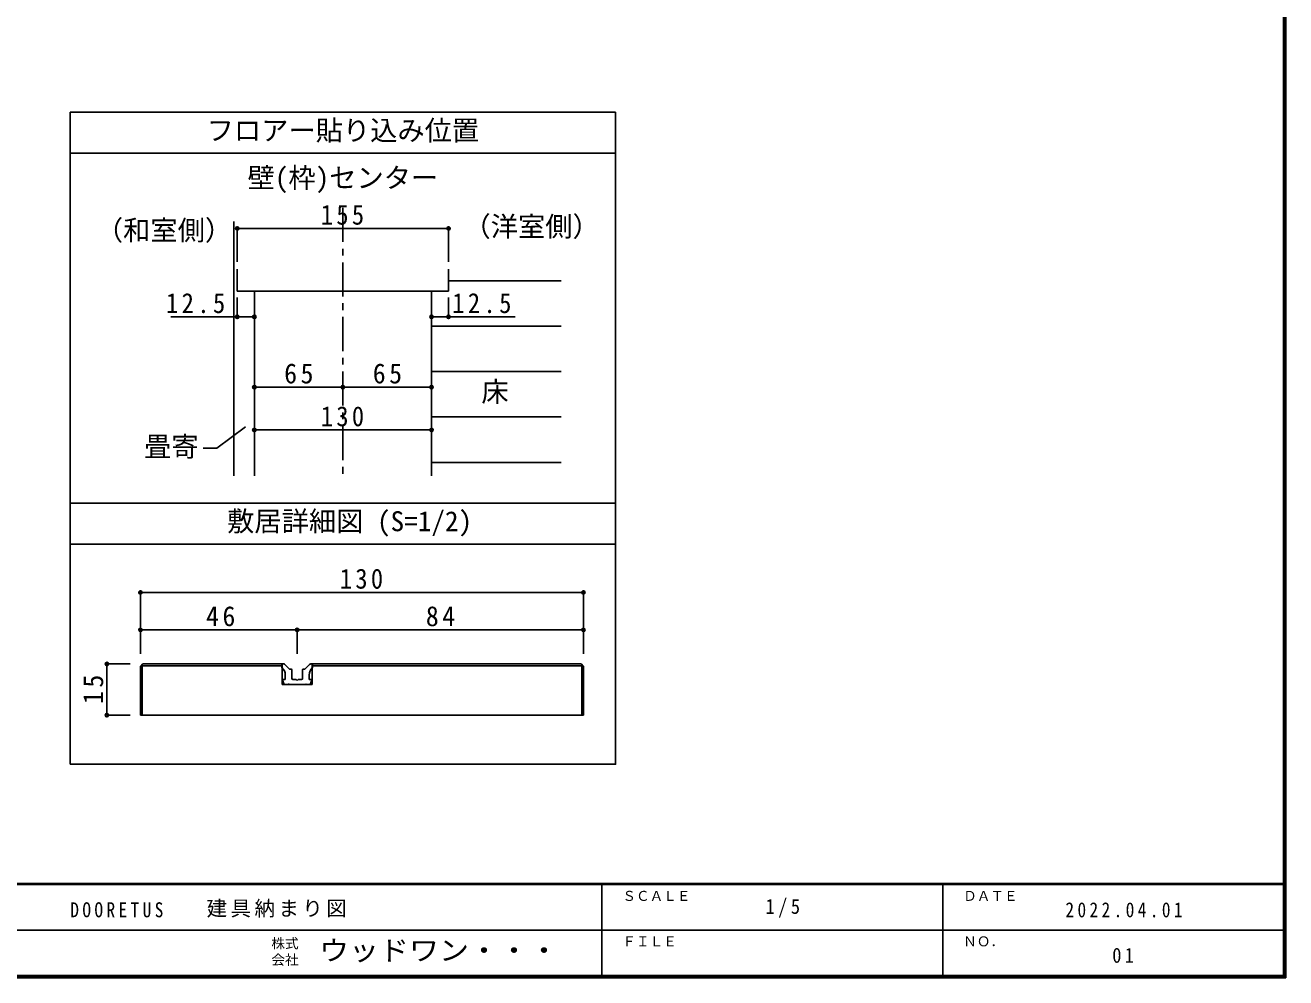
# Model space of a CAD drawing. Units: millimetres at full size, sheet at 1:5, with parts at other scales. Extents: x -973 to 977, y -701 to 696.
# Drawn here: x 52 to 977, y -701 to -2 of the extents above; entities that cross this region are included whole.
import ezdxf
from ezdxf.enums import TextEntityAlignment as Align

# ---------------------------------------------------------------- set-up
doc = ezdxf.new("R2010")
doc.units = ezdxf.units.MM
doc.header["$LTSCALE"] = 5
doc.header["$PDMODE"] = 32
doc.header["$PDSIZE"] = 2.5
doc.linetypes.add('CHAIN1', pattern=[8, 5, -1, 1, -1])
for name, color, linetype in [('0-1_通り芯', 4, 'CHAIN1'), ('0-3_仕上げ', 2, 'Continuous'), ('0-4_枠', 3, 'Continuous'), ('0-A_文字', 7, 'Continuous'), ('0-B_寸法', 7, 'Continuous'), ('1-4_枠', 3, 'Continuous'), ('1-7_金物', 7, 'Continuous'), ('1-B_寸法', 7, 'Continuous'), ('F-1_枠', 6, 'Continuous'), ('F-A_文字', 7, 'Continuous')]:
    doc.layers.add(name, color=color, linetype=linetype)
doc.styles.add('ＭＳ ゴシック', font='')
doc.styles.get('ＭＳ ゴシック').set_extended_font_data('MS Gothic')

msp = doc.modelspace()

# ---------------------------------------------------------------- linework, layer by layer
at = {"layer": '0-1_通り芯'}
msp.add_line((284.986, -136.339), (284.986, -332.846), dxfattribs=at)
at = {"layer": '0-3_仕上げ'}
msp.add_line((204.986, -146.339), (204.986, -332.822), dxfattribs=at)
at = {"layer": '0-3_仕上げ', "color": 4}
for p, q in [((362.486, -189.778), (444.986, -189.778)), ((349.986, -223.079), (444.986, -223.079)), ((349.986, -256.381), (444.986, -256.381)), ((349.986, -289.682), (444.986, -289.682)), ((349.986, -322.984), (444.986, -322.984))]:
    msp.add_line(p, q, dxfattribs=at)
at = {"layer": '0-4_枠'}
for p, q in [((207.486, -197.489), (207.486, -181.274)), ((362.486, -181.274), (362.486, -197.489)), ((362.486, -197.489), (207.486, -197.489)), ((219.986, -197.489), (219.986, -332.822)), ((349.986, -197.489), (349.986, -332.822))]:
    msp.add_line(p, q, dxfattribs=at)
at = {"layer": '0-A_文字', "color": 3}
for p, q in [((84.986, -544.339), (84.986, -66.339)), ((484.986, -66.339), (84.986, -66.339)), ((484.986, -96.339), (84.986, -96.339)), ((484.986, -352.846), (84.986, -352.846)), ((451.987, -352.864), (84.986, -352.864)), ((84.986, -382.864), (484.986, -382.864))]:
    msp.add_line(p, q, dxfattribs=at)
at = {"layer": '0-A_文字'}
for p in [(213.486, -296.83), (182.562, -312.64)]:
    msp.add_line(p, (192.407, -312.64), dxfattribs=at)
at = {"layer": '0-A_文字', "color": 3}
msp.add_lwpolyline([(484.986, -66.339), (484.986, -544.339), (84.986, -544.339)], dxfattribs=at)
at = {"layer": '0-B_寸法', "color": 4}
for p, q in [((362.486, -151.44), (207.486, -151.44)), ((207.486, -151.44), (207.486, -175.904)), ((362.486, -151.44), (362.486, -175.904)), ((207.486, -216.257), (207.486, -202.192)), ((219.986, -216.257), (219.986, -202.192)), ((349.986, -216.257), (349.986, -202.192)), ((362.486, -216.257), (362.486, -202.192)), ((158.659, -216.257), (219.986, -216.257)), ((411.314, -216.257), (349.986, -216.257)), ((219.986, -267.844), (284.986, -267.844)), ((284.986, -267.844), (349.986, -267.844)), ((219.986, -299.229), (349.986, -299.229))]:
    msp.add_line(p, q, dxfattribs=at)
at = {"layer": '0-B_寸法'}
for p in [(207.486, -151.44), (362.486, -151.44), (207.486, -216.257), (219.986, -216.257), (349.986, -216.257), (362.486, -216.257), (219.986, -267.844), (284.986, -267.844), (349.986, -267.844), (219.986, -299.229), (349.986, -299.229)]:
    msp.add_point(p, dxfattribs=at)
at = {"layer": '1-4_枠'}
for p, q in [((138.193, -470.792), (136.426, -472.56)), ((138.193, -470.792), (240.426, -470.792)), ((240.426, -485.792), (240.426, -470.792)), ((262.426, -485.792), (262.426, -470.792)), ((459.658, -470.792), (262.426, -470.792)), ((461.426, -472.56), (459.658, -470.792)), ((136.426, -472.56), (136.426, -508.292)), ((137.676, -508.292), (137.676, -472.042)), ((137.676, -472.042), (240.426, -472.042)), ((460.176, -472.042), (262.426, -472.042)), ((460.176, -508.292), (460.176, -472.042)), ((461.426, -472.56), (461.426, -508.292)), ((262.426, -485.792), (240.426, -485.792)), ((461.426, -508.292), (136.426, -508.292))]:
    msp.add_line(p, q, dxfattribs=at)
at = {"layer": '1-7_金物'}
for p, q in [((245.581, -474.323), (242.417, -471.158)), ((257.27, -474.323), (260.434, -471.158)), ((262.676, -470.792), (261.318, -470.792)), ((262.676, -473.292), (262.676, -470.792)), ((242.676, -482.042), (242.676, -478.882)), ((246.111, -474.542), (246.926, -474.542)), ((247.426, -481.292), (247.426, -475.042)), ((255.426, -481.292), (255.426, -475.042)), ((256.74, -474.542), (255.926, -474.542)), ((260.176, -482.042), (260.176, -478.882)), ((241.926, -485.792), (240.711, -482.726)), ((242.676, -482.042), (241.176, -482.042)), ((244.676, -485.792), (241.926, -485.792)), ((244.676, -485.792), (245.176, -485.292)), ((245.176, -485.292), (245.676, -485.792)), ((245.676, -485.792), (257.176, -485.792)), ((250.676, -482.042), (248.176, -482.042)), ((251.426, -482.792), (250.676, -482.042)), ((257.676, -485.292), (257.176, -485.792)), ((258.176, -485.792), (257.676, -485.292)), ((258.176, -485.792), (260.926, -485.792)), ((260.176, -482.042), (261.676, -482.042)), ((260.926, -485.792), (262.14, -482.726))]:
    msp.add_line(p, q, dxfattribs=at)
for points in [[(240.176, -473.292), (240.176, -470.792), (241.533, -470.792)], [(254.676, -482.042), (252.176, -482.042), (251.426, -482.792)]]:
    msp.add_lwpolyline(points, dxfattribs=at)
for centre, radius, start, end in [((241.533, -472.042), 1.25, 45, 90), ((261.318, -472.042), 1.25, 90, 135), ((235.176, -478.882), 7.5, 360, 48.19), ((246.111, -473.792), 0.75, 225, 270), ((246.926, -475.042), 0.5, 360, 90), ((255.926, -475.042), 0.5, 90, 180), ((256.74, -473.792), 0.75, 270, 315), ((267.676, -478.882), 7.5, 131.81, 180), ((241.176, -482.542), 0.5, 90, 201.616), ((248.176, -481.292), 0.75, 180, 270), ((254.676, -481.292), 0.75, 270, 0), ((261.676, -482.542), 0.5, 338.384, 90)]:
    msp.add_arc(centre, radius, start, end, dxfattribs=at)
at = {"layer": '1-B_寸法', "color": 4}
for p, q in [((136.426, -418.292), (136.426, -463.292)), ((461.426, -418.292), (136.426, -418.292)), ((461.426, -418.292), (461.426, -463.292)), ((136.426, -445.792), (251.426, -445.792)), ((461.426, -445.792), (251.426, -445.792)), ((251.426, -445.792), (251.426, -463.292)), ((111.819, -508.292), (111.819, -470.792)), ((111.819, -470.792), (128.926, -470.792)), ((111.819, -508.292), (128.926, -508.292))]:
    msp.add_line(p, q, dxfattribs=at)
at = {"layer": '1-B_寸法'}
for p in [(136.426, -418.292), (461.426, -418.292), (136.426, -445.792), (251.426, -445.792), (461.426, -445.792), (111.819, -470.792), (111.819, -508.292)]:
    msp.add_point(p, dxfattribs=at)
at = {"layer": 'F-1_枠'}
for p, q in [((974.986, 695.833), (974.986, -700.833)), ((975.82, 695.833), (975.82, -700.833)), ((976.653, 695.833), (976.653, -700.833)), ((976.653, -631.667), (-973.347, -631.667)), ((976.653, -632.5), (-973.347, -632.5)), ((474.986, -632.5), (474.986, -699.167)), ((724.986, -632.5), (724.986, -699.167)), ((1.653, -665.833), (974.986, -665.834)), ((976.653, -699.167), (-973.347, -699.167)), ((976.653, -700), (-973.347, -700)), ((976.653, -700.833), (-973.347, -700.833))]:
    msp.add_line(p, q, dxfattribs=at)

# ---------------------------------------------------------------- texts
at = {"layer": '0-A_文字', "style": 'ＭＳ ゴシック'}
for s, p in [('フロアー貼り込み位置', (184.986, -91.339)), ('壁(枠)センター', (214.986, -126.043)), ('（和室側）', (103.747, -164.536)), ('（洋室側）', (373.402, -161.733)), ('床', (386.552, -282.87)), ('畳寄', (139.135, -323.081)), ('敷居詳細図 (S=1/2)', (199.986, -377.855))]:
    msp.add_text(s, height=14.66, dxfattribs=at).set_placement(p, align=Align.BOTTOM_LEFT)
at = {"layer": '0-B_寸法', "char_height": 14.66, "attachment_point": 7, "style": 'ＭＳ ゴシック'}
for s, insert in [('\\T1.27;\\W0.9;155', (268.736, -148.94)), ('\\T1.28;\\W0.9;12.5', (155.175, -213.757)), ('\\T1.28;\\W0.9;12.5', (365.133, -213.757)), ('\\T1.27;\\W0.95;65', (241.861, -265.344)), ('\\T1.27;\\W0.95;65', (306.861, -265.344)), ('\\T1.27;\\W0.9;130', (268.736, -296.729))]:
    msp.add_mtext(s, dxfattribs=dict(at, insert=insert))
at = {"layer": '1-B_寸法', "char_height": 14.66, "attachment_point": 7, "style": 'ＭＳ ゴシック'}
for s, insert in [('\\T1.27;\\W0.9;130', (282.676, -415.792)), ('\\T1.27;\\W0.95;46', (184.551, -443.292)), ('\\T1.27;\\W0.95;84', (345.801, -443.292))]:
    msp.add_mtext(s, dxfattribs=dict(at, insert=insert))
at = {"layer": '1-B_寸法', "insert": (109.319, -500.167), "char_height": 14.66, "attachment_point": 7, "rotation": 90, "style": 'ＭＳ ゴシック'}
msp.add_mtext('\\T1.27;\\W0.95;15', dxfattribs=at)
at = {"layer": 'F-A_文字', "style": 'ＭＳ ゴシック'}
for s, p in [('ＳＣＡＬＥ', (489.986, -646.667)), ('ＤＡＴＥ', (739.986, -646.667)), ('株式', (232.486, -681.5)), ('ＦＩＬＥ', (489.986, -680)), ('ＮＯ．', (739.986, -680.001)), ('会社', (232.486, -693.5))]:
    msp.add_text(s, height=7.331, dxfattribs=at).set_placement(p, align=Align.BOTTOM_LEFT)
at = {"layer": 'F-A_文字', "style": 'ＭＳ ゴシック', "width": 1.1}
msp.add_text('ウッドワン・・・', height=14.66, dxfattribs=at).set_placement((267.486, -692.5), align=Align.BOTTOM_LEFT)
at = {"layer": 'F-A_文字', "char_height": 11, "attachment_point": 7, "style": 'ＭＳ ゴシック'}
for s, insert in [('\\T1.39;\\W0.85;DOORETUS', (84.986, -656.667)), ('\\T1.17;建具納まり図', (184.986, -656.667)), ('\\T1.38;\\W0.9;1/5', (594.986, -656.667)), ('\\T1.39;\\W0.85;2022.04.01', (814.986, -656.667)), ('\\T1.36;\\W0.9;01', (849.361, -690.001))]:
    msp.add_mtext(s, dxfattribs=dict(at, insert=insert))

doc.saveas('drawing.dxf')
